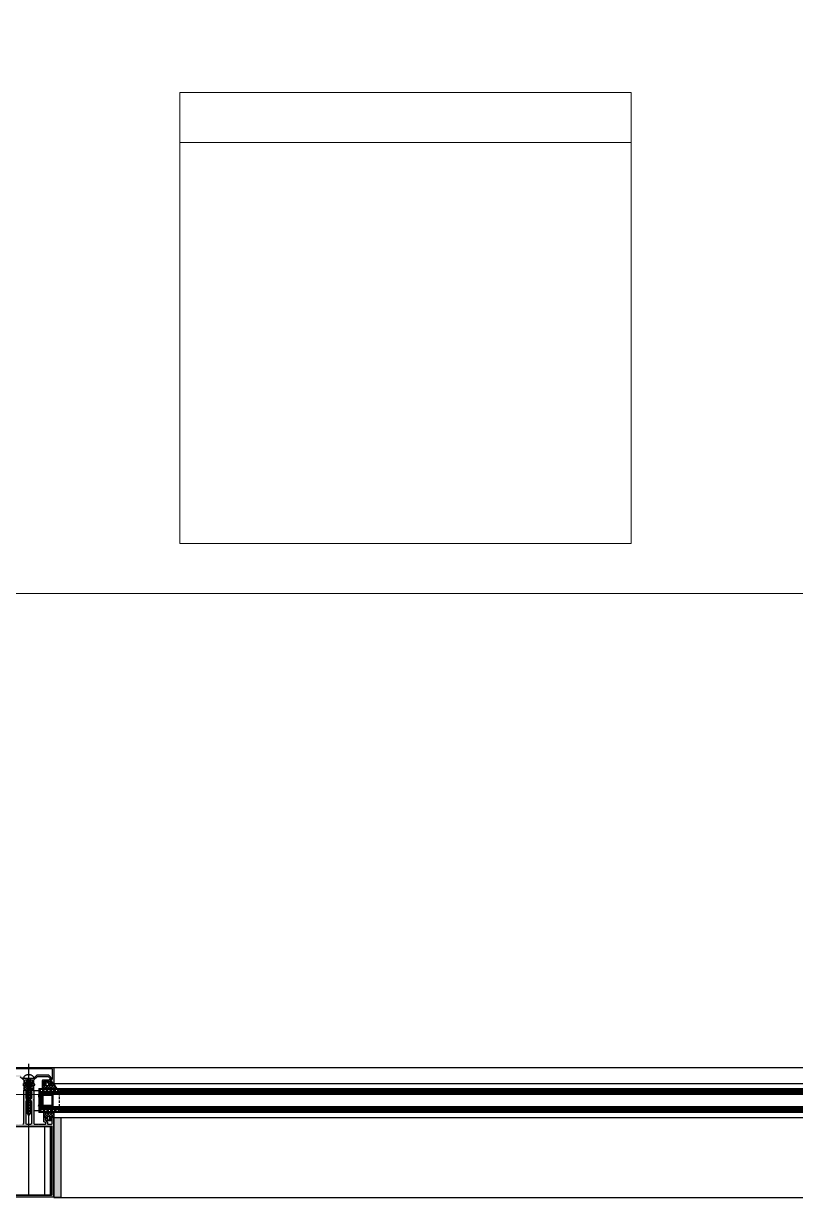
# Model space of a CAD drawing. Header units: millimetres. Extents: x 809 to 8159, y 33 to 4533.
# Drawn here: x 3746.7 to 3823.7, y 3467.1 to 3584.2 of the extents above; entities that cross this region are included whole.
import ezdxf

# ---------------------------------------------------------------- set-up
doc = ezdxf.new("R2010")
doc.units = ezdxf.units.MM
doc.linetypes.add('DASHDOT', pattern=[25.4, 12.7, -6.35, 0, -6.35])
doc.linetypes.add('HIDDEN', pattern=[0.375, 0.25, -0.125])
for name, color, linetype in [('1', 3, 'Continuous'), ('11', 11, 'Continuous'), ('3', 11, 'Continuous'), ('5', 11, 'Continuous'), ('EKSEN', 11, 'Continuous'), ('FITILLER', 240, 'Continuous'), ('GORUNUS-TARAMA', 11, 'Continuous')]:
    doc.layers.add(name, color=color, linetype=linetype)
doc.layers.add('cam', color=5, linetype='Continuous', lineweight=0)
doc.layers.add('TEFRİŞ', color=130, linetype='Continuous', lineweight=0)

# ---------------------------------------------------------------- blocks, each defined once
blk = doc.blocks.new('TABURE')
at = {"layer": 'TEFRİŞ'}
for p, q in [((34528.62, -4739.8), (34573.08, -4732.83)), ((34573.08, -4732.83), (34580.05, -4777.29)), ((34535.59, -4784.26), (34528.62, -4739.8)), ((34579.28, -4772.35), (34534.82, -4779.32)), ((34580.05, -4777.29), (34535.59, -4784.26))]:
    blk.add_line(p, q, dxfattribs=at)
blk = doc.blocks.new('ajsdfxcvzx')
h = blk.add_hatch(color=256)
edge = h.paths.add_edge_path()
edge.add_arc((35705.5, -5111.43), 0.05, 0, 90)
edge.add_line((35705.5, -5111.38), (35700.86, -5111.38))
edge.add_arc((35700.86, -5111.43), 0.05, 90, 180)
edge.add_line((35700.81, -5111.43), (35700.81, -5112.38))
edge.add_line((35700.81, -5112.38), (35700.94, -5112.49))
edge.add_arc((35700.91, -5112.53), 0.05, -40, 50, ccw=False)
edge.add_line((35700.95, -5112.56), (35700.71, -5112.84))
edge.add_arc((35700.7, -5112.83), 0.02, 180, 320, ccw=False)
edge.add_line((35700.68, -5112.83), (35700.68, -5111.3))
edge.add_arc((35700.73, -5111.3), 0.05, 90, 180, ccw=False)
edge.add_line((35700.73, -5111.25), (35705.63, -5111.25))
edge.add_arc((35705.63, -5111.3), 0.05, 0, 90, ccw=False)
edge.add_line((35705.68, -5111.3), (35705.68, -5112.83))
edge.add_arc((35705.66, -5112.83), 0.02, 220, 360, ccw=False)
edge.add_line((35705.64, -5112.84), (35705.41, -5112.56))
edge.add_arc((35705.45, -5112.53), 0.05, 130, 220, ccw=False)
edge.add_line((35705.42, -5112.49), (35705.55, -5112.38))
edge.add_line((35705.55, -5112.38), (35705.55, -5111.43))
h = blk.add_hatch(color=256)
edge = h.paths.add_edge_path()
edge.add_line((35704.66, -5112.62), (35705.26, -5112.62))
edge.add_line((35705.26, -5112.62), (35705.49, -5112.9))
edge.add_line((35705.49, -5112.9), (35705.29, -5112.9))
edge.add_line((35705.29, -5112.9), (35705.29, -5112.97))
edge.add_arc((35705.34, -5112.97), 0.05, 180, 270)
edge.add_line((35705.34, -5113.02), (35705.67, -5113.02))
edge.add_line((35705.67, -5113.02), (35705.67, -5112.92))
edge.add_line((35705.67, -5112.92), (35705.38, -5112.56))
edge.add_arc((35705.41, -5112.53), 0.05, 130, 220, ccw=False)
edge.add_line((35705.38, -5112.49), (35705.47, -5112.41))
edge.add_arc((35705.44, -5112.38), 0.05, 310, 400)
edge.add_line((35705.48, -5112.34), (35705.22, -5112.04))
edge.add_arc((35705.18, -5112.07), 0.05, 40, 90)
edge.add_line((35705.18, -5112.02), (35704, -5112.02))
edge.add_arc((35704, -5112.07), 0.05, 90, 135)
edge.add_line((35703.97, -5112.04), (35703.79, -5112.21))
edge.add_line((35703.79, -5112.21), (35703.79, -5112.26))
edge.add_line((35703.79, -5112.26), (35703.75, -5112.26))
edge.add_line((35703.75, -5112.26), (35703.69, -5112.31))
edge.add_arc((35703.66, -5112.28), 0.05, 270, 315, ccw=False)
edge.add_line((35703.66, -5112.33), (35702.7, -5112.33))
edge.add_arc((35702.7, -5112.28), 0.05, 225, 270, ccw=False)
edge.add_line((35702.66, -5112.31), (35702.61, -5112.26))
edge.add_line((35702.61, -5112.26), (35702.57, -5112.26))
edge.add_line((35702.57, -5112.26), (35702.57, -5112.21))
edge.add_line((35702.57, -5112.21), (35702.39, -5112.04))
edge.add_arc((35702.35, -5112.07), 0.05, 45, 90)
edge.add_line((35702.35, -5112.02), (35701.17, -5112.02))
edge.add_arc((35701.17, -5112.07), 0.05, 90, 140)
edge.add_line((35701.14, -5112.04), (35700.88, -5112.34))
edge.add_arc((35700.92, -5112.38), 0.05, 140, 230)
edge.add_line((35700.89, -5112.41), (35700.98, -5112.49))
edge.add_arc((35700.94, -5112.53), 0.05, -40, 50, ccw=False)
edge.add_line((35700.98, -5112.56), (35700.68, -5112.92))
edge.add_line((35700.68, -5112.92), (35700.68, -5113.02))
edge.add_line((35700.68, -5113.02), (35701.02, -5113.02))
edge.add_arc((35701.02, -5112.97), 0.05, 270, 360)
edge.add_line((35701.07, -5112.97), (35701.07, -5112.9))
edge.add_line((35701.07, -5112.9), (35700.87, -5112.9))
edge.add_line((35700.87, -5112.9), (35701.1, -5112.62))
edge.add_line((35701.1, -5112.62), (35701.7, -5112.62))
edge.add_line((35701.7, -5112.62), (35701.7, -5112.9))
edge.add_line((35701.7, -5112.9), (35701.57, -5112.9))
edge.add_line((35701.57, -5112.9), (35701.57, -5112.97))
edge.add_arc((35701.62, -5112.97), 0.05, 180, 270)
edge.add_line((35701.62, -5113.02), (35701.82, -5113.02))
edge.add_line((35701.82, -5113.02), (35701.82, -5112.55))
edge.add_arc((35701.77, -5112.55), 0.05, 0, 90)
edge.add_line((35701.77, -5112.5), (35701.2, -5112.5))
edge.add_arc((35701.2, -5112.45), 0.05, 230, 270, ccw=False)
edge.add_line((35701.16, -5112.49), (35701.06, -5112.4))
edge.add_arc((35701.09, -5112.36), 0.05, 140, 230, ccw=False)
edge.add_line((35701.05, -5112.33), (35701.19, -5112.16))
edge.add_arc((35701.23, -5112.19), 0.05, 90, 140, ccw=False)
edge.add_line((35701.23, -5112.14), (35702.3, -5112.14))
edge.add_arc((35702.3, -5112.19), 0.05, 45, 90, ccw=False)
edge.add_line((35702.34, -5112.16), (35702.66, -5112.48))
edge.add_arc((35702.63, -5112.52), 0.05, 0, 45, ccw=False)
edge.add_line((35702.68, -5112.52), (35702.68, -5112.92))
edge.add_line((35702.68, -5112.92), (35702.58, -5112.92))
edge.add_line((35702.58, -5112.92), (35702.58, -5113.02))
edge.add_line((35702.58, -5113.02), (35702.88, -5113.02))
edge.add_arc((35702.88, -5112.97), 0.05, 270, 360)
edge.add_line((35702.93, -5112.97), (35702.93, -5112.9))
edge.add_line((35702.93, -5112.9), (35702.8, -5112.9))
edge.add_line((35702.8, -5112.9), (35702.8, -5112.53))
edge.add_arc((35702.85, -5112.53), 0.05, 90, 180, ccw=False)
edge.add_line((35702.85, -5112.48), (35703.51, -5112.48))
edge.add_arc((35703.51, -5112.53), 0.05, 0, 90, ccw=False)
edge.add_line((35703.56, -5112.53), (35703.56, -5112.9))
edge.add_line((35703.56, -5112.9), (35703.43, -5112.9))
edge.add_line((35703.43, -5112.9), (35703.43, -5112.97))
edge.add_arc((35703.48, -5112.97), 0.05, 180, 270)
edge.add_line((35703.48, -5113.02), (35703.78, -5113.02))
edge.add_line((35703.78, -5113.02), (35703.78, -5112.92))
edge.add_line((35703.78, -5112.92), (35703.68, -5112.92))
edge.add_line((35703.68, -5112.92), (35703.68, -5112.52))
edge.add_arc((35703.73, -5112.52), 0.05, 135, 180, ccw=False)
edge.add_line((35703.69, -5112.48), (35704.02, -5112.16))
edge.add_arc((35704.05, -5112.19), 0.05, 90, 135, ccw=False)
edge.add_line((35704.05, -5112.14), (35705.13, -5112.14))
edge.add_arc((35705.13, -5112.19), 0.05, 40, 90, ccw=False)
edge.add_line((35705.17, -5112.16), (35705.31, -5112.33))
edge.add_arc((35705.27, -5112.36), 0.05, -50, 40, ccw=False)
edge.add_line((35705.3, -5112.4), (35705.19, -5112.49))
edge.add_arc((35705.16, -5112.45), 0.05, 270, 310, ccw=False)
edge.add_line((35705.16, -5112.5), (35704.59, -5112.5))
edge.add_arc((35704.59, -5112.55), 0.05, 90, 180)
edge.add_line((35704.54, -5112.55), (35704.54, -5113.02))
edge.add_line((35704.54, -5113.02), (35704.74, -5113.02))
edge.add_arc((35704.74, -5112.97), 0.05, 270, 360)
edge.add_line((35704.79, -5112.97), (35704.79, -5112.9))
edge.add_line((35704.79, -5112.9), (35704.66, -5112.9))
edge.add_line((35704.66, -5112.9), (35704.66, -5112.62))
h = blk.add_hatch(color=256)
edge = h.paths.add_edge_path()
edge.add_line((35700.93, -5116.24), (35700.93, -5116.31))
edge.add_line((35700.93, -5116.31), (35700.84, -5116.31))
edge.add_line((35700.84, -5116.31), (35700.84, -5116.79))
edge.add_arc((35700.94, -5116.79), 0.1, -180, -90)
edge.add_line((35700.94, -5116.89), (35701.22, -5116.89))
edge.add_arc((35701.22, -5116.79), 0.1, -90, 0)
edge.add_line((35701.32, -5116.79), (35701.32, -5116.71))
edge.add_arc((35701.37, -5116.71), 0.05, 135, 180, ccw=False)
edge.add_line((35701.33, -5116.68), (35701.5, -5116.51))
edge.add_arc((35701.47, -5116.47), 0.05, -45, 0)
edge.add_line((35701.52, -5116.47), (35701.52, -5116.31))
edge.add_line((35701.52, -5116.31), (35701.43, -5116.31))
edge.add_line((35701.43, -5116.31), (35701.43, -5116.24))
edge.add_arc((35701.48, -5116.24), 0.05, -270, -180, ccw=False)
edge.add_line((35701.48, -5116.19), (35701.68, -5116.19))
edge.add_line((35701.68, -5116.19), (35701.68, -5116.63))
edge.add_arc((35701.63, -5116.63), 0.05, -90, 0, ccw=False)
edge.add_line((35701.63, -5116.68), (35701.56, -5116.68))
edge.add_arc((35701.56, -5116.73), 0.05, 90, 135)
edge.add_line((35701.53, -5116.7), (35701.49, -5116.73))
edge.add_arc((35701.53, -5116.76), 0.05, 135, 180)
edge.add_line((35701.48, -5116.76), (35701.48, -5116.84))
edge.add_arc((35701.53, -5116.84), 0.05, -180, -90)
edge.add_line((35701.53, -5116.89), (35701.78, -5116.89))
edge.add_line((35701.78, -5116.89), (35702.15, -5116.89))
edge.add_line((35702.15, -5116.89), (35702.18, -5116.92))
edge.add_line((35702.18, -5116.92), (35702.21, -5116.89))
edge.add_line((35702.21, -5116.89), (35702.58, -5116.89))
edge.add_arc((35702.59, -5116.8), 0.0919, -95.0705, 0.955)
edge.add_line((35702.68, -5116.8), (35702.68, -5114.52))
edge.add_arc((35702.68, -5114.5), 0.02, -90, 90)
edge.add_line((35702.68, -5114.48), (35702.68, -5114.46))
edge.add_arc((35702.68, -5114.44), 0.02, -90, 90)
edge.add_line((35702.68, -5114.42), (35702.68, -5113.49))
edge.add_line((35702.68, -5113.49), (35702.82, -5113.49))
edge.add_arc((35702.82, -5113.55), 0.06, 0, 90, ccw=False)
edge.add_line((35702.88, -5113.55), (35702.95, -5113.55))
edge.add_arc((35702.95, -5113.58), 0.03, 0, 90, ccw=False)
edge.add_line((35702.98, -5113.58), (35702.98, -5113.62))
edge.add_arc((35702.95, -5113.62), 0.03, -90, 0, ccw=False)
edge.add_line((35702.95, -5113.65), (35702.88, -5113.65))
edge.add_line((35702.88, -5113.65), (35702.88, -5114.29))
edge.add_line((35702.88, -5114.29), (35703.13, -5114.29))
edge.add_line((35703.13, -5114.29), (35703.18, -5114.34))
edge.add_line((35703.18, -5114.34), (35703.23, -5114.29))
edge.add_line((35703.23, -5114.29), (35703.48, -5114.29))
edge.add_line((35703.48, -5114.29), (35703.48, -5113.65))
edge.add_line((35703.48, -5113.65), (35703.41, -5113.65))
edge.add_arc((35703.41, -5113.62), 0.03, -180, -90, ccw=False)
edge.add_line((35703.38, -5113.62), (35703.38, -5113.58))
edge.add_arc((35703.41, -5113.58), 0.03, -270, -180, ccw=False)
edge.add_line((35703.41, -5113.55), (35703.48, -5113.55))
edge.add_arc((35703.54, -5113.55), 0.06, 90, 180, ccw=False)
edge.add_line((35703.54, -5113.49), (35703.68, -5113.49))
edge.add_line((35703.68, -5113.49), (35703.68, -5114.42))
edge.add_arc((35703.68, -5114.44), 0.02, 90, 270)
edge.add_line((35703.68, -5114.46), (35703.68, -5114.48))
edge.add_arc((35703.68, -5114.5), 0.02, 90, 270)
edge.add_line((35703.68, -5114.52), (35703.68, -5116.8))
edge.add_arc((35703.77, -5116.8), 0.0919, 179.045, 275.0705)
edge.add_line((35703.78, -5116.89), (35704.15, -5116.89))
edge.add_line((35704.15, -5116.89), (35704.18, -5116.92))
edge.add_line((35704.18, -5116.92), (35704.21, -5116.89))
edge.add_line((35704.21, -5116.89), (35704.58, -5116.89))
edge.add_line((35704.58, -5116.89), (35704.83, -5116.89))
edge.add_arc((35704.83, -5116.84), 0.05, -90, 0)
edge.add_line((35704.88, -5116.84), (35704.88, -5116.76))
edge.add_arc((35704.83, -5116.76), 0.05, 0, 45)
edge.add_line((35704.86, -5116.73), (35704.83, -5116.7))
edge.add_arc((35704.8, -5116.73), 0.05, 45, 90)
edge.add_line((35704.8, -5116.68), (35704.73, -5116.68))
edge.add_arc((35704.73, -5116.63), 0.05, -180, -90, ccw=False)
edge.add_line((35704.68, -5116.63), (35704.68, -5116.19))
edge.add_line((35704.68, -5116.19), (35704.88, -5116.19))
edge.add_arc((35704.88, -5116.24), 0.05, 0, 90, ccw=False)
edge.add_line((35704.93, -5116.24), (35704.93, -5116.31))
edge.add_line((35704.93, -5116.31), (35704.84, -5116.31))
edge.add_line((35704.84, -5116.31), (35704.84, -5116.47))
edge.add_arc((35704.89, -5116.47), 0.05, 180, 225)
edge.add_line((35704.85, -5116.51), (35705.02, -5116.68))
edge.add_arc((35704.99, -5116.71), 0.05, 0, 45, ccw=False)
edge.add_line((35705.04, -5116.71), (35705.04, -5116.79))
edge.add_arc((35705.14, -5116.79), 0.1, -180, -90)
edge.add_line((35705.14, -5116.89), (35705.42, -5116.89))
edge.add_arc((35705.42, -5116.79), 0.1, -90, 0)
edge.add_line((35705.52, -5116.79), (35705.52, -5116.31))
edge.add_line((35705.52, -5116.31), (35705.43, -5116.31))
edge.add_line((35705.43, -5116.31), (35705.43, -5116.24))
edge.add_arc((35705.48, -5116.24), 0.05, -270, -180, ccw=False)
edge.add_line((35705.48, -5116.19), (35705.68, -5116.19))
edge.add_line((35705.68, -5116.19), (35705.68, -5124.18))
edge.add_line((35705.68, -5124.18), (35700.68, -5124.18))
edge.add_line((35700.68, -5124.18), (35700.68, -5116.19))
edge.add_line((35700.68, -5116.19), (35700.88, -5116.19))
edge.add_arc((35700.88, -5116.24), 0.05, 0, 90, ccw=False)
h.paths.add_polyline_path([(35705.48, -5117.08), (35705.48, -5123.98), (35700.88, -5123.98), (35700.88, -5117.08), (35703.18, -5117.08)], flags=16)
edge = h.paths.add_edge_path(flags=16)
edge.add_arc((35702.98, -5114.68), 0.1, 90, 180)
edge.add_line((35702.88, -5114.68), (35702.88, -5116.78))
edge.add_arc((35702.98, -5116.78), 0.1, -180, -90)
edge.add_line((35702.98, -5116.88), (35703.38, -5116.88))
edge.add_arc((35703.38, -5116.78), 0.1, -90, 0)
edge.add_line((35703.48, -5116.78), (35703.48, -5114.68))
edge.add_arc((35703.38, -5114.68), 0.1, 0, 90)
edge.add_line((35703.38, -5114.58), (35702.98, -5114.58))
h = blk.add_hatch()
h.set_pattern_fill('NET', color=256, angle=-90, style=0)
h.set_pattern_definition([(270, (35696.72081, -5172.36346), (0.125, -4e-17), []), (360, (35696.72081, -5172.36346), (4e-17, 0.125), [])])
h.paths.add_polyline_path([(35704.47, -5113.94), (35704.47, -5115.1), (35704.17, -5115.1), (35704.21, -5114.91), (35704.23, -5114.67), (35704.23, -5114.41), (35704.2, -5114.08), (35704.18, -5113.94)])
at = {"layer": 'FITILLER'}
h = blk.add_hatch(dxfattribs=at)
h.set_pattern_fill('NET', color=256, scale=1.5, angle=-45, style=0)
h.set_pattern_definition([(315, (35781.21079, -5094.71168), (0.1325825, 0.1325825), []), (45, (35781.21079, -5094.71168), (-0.1325825, 0.1325825), [])])
edge = h.paths.add_edge_path(flags=16)
edge.add_arc((35703.15, -5113.02), 0.1, 180, 270, ccw=False)
edge.add_line((35703.05, -5113.02), (35703.05, -5112.86))
edge.add_arc((35703.15, -5112.86), 0.1, 90, 180, ccw=False)
edge.add_line((35703.15, -5112.76), (35703.2, -5112.76))
edge.add_arc((35703.2, -5112.86), 0.1, 0, 90, ccw=False)
edge.add_line((35703.3, -5112.86), (35703.3, -5113.02))
edge.add_arc((35703.2, -5113.02), 0.1, 270, 360, ccw=False)
edge.add_line((35703.2, -5113.12), (35703.15, -5113.12))
edge = h.paths.add_edge_path()
edge.add_line((35702.68, -5113.03), (35702.68, -5113.55))
edge.add_arc((35702.69, -5113.55), 0.01, 180, 315)
edge.add_line((35702.7, -5113.56), (35702.81, -5113.45))
edge.add_arc((35702.81, -5113.45), 0.00893, 45, 135, ccw=False)
edge.add_line((35702.82, -5113.45), (35702.93, -5113.56))
edge.add_arc((35702.94, -5113.55), 0.00893, 225, 315)
edge.add_line((35702.94, -5113.56), (35703.05, -5113.45))
edge.add_arc((35703.06, -5113.45), 0.00893, 45, 135, ccw=False)
edge.add_line((35703.06, -5113.45), (35703.17, -5113.56))
edge.add_arc((35703.18, -5113.55), 0.00893, 225, 315)
edge.add_line((35703.19, -5113.56), (35703.3, -5113.45))
edge.add_arc((35703.3, -5113.45), 0.00893, 45, 135, ccw=False)
edge.add_line((35703.31, -5113.45), (35703.42, -5113.56))
edge.add_arc((35703.42, -5113.55), 0.00893, 225, 315)
edge.add_line((35703.43, -5113.56), (35703.54, -5113.45))
edge.add_arc((35703.55, -5113.45), 0.00893, 45, 135, ccw=False)
edge.add_line((35703.55, -5113.45), (35703.66, -5113.56))
edge.add_arc((35703.67, -5113.55), 0.01, 225, 360)
edge.add_line((35703.68, -5113.55), (35703.68, -5113.03))
edge.add_line((35703.68, -5113.03), (35703.45, -5113.03))
edge.add_arc((35703.45, -5112.98), 0.05, 180, 270, ccw=False)
edge.add_line((35703.4, -5112.98), (35703.4, -5112.86))
edge.add_line((35703.4, -5112.86), (35703.5, -5112.86))
edge.add_line((35703.5, -5112.86), (35703.5, -5112.81))
edge.add_line((35703.5, -5112.81), (35703.43, -5112.68))
edge.add_arc((35703.39, -5112.71), 0.05, 30, 90)
edge.add_line((35703.39, -5112.66), (35702.97, -5112.66))
edge.add_arc((35702.97, -5112.71), 0.05, 90, 150)
edge.add_line((35702.93, -5112.68), (35702.85, -5112.81))
edge.add_line((35702.85, -5112.81), (35702.85, -5112.86))
edge.add_line((35702.85, -5112.86), (35702.95, -5112.86))
edge.add_line((35702.95, -5112.86), (35702.95, -5112.98))
edge.add_arc((35702.9, -5112.98), 0.05, 270, 360, ccw=False)
edge.add_line((35702.9, -5113.03), (35702.68, -5113.03))
h = blk.add_hatch(dxfattribs=at)
h.set_pattern_fill('NET', color=256, scale=1.5, angle=-45, style=0)
h.set_pattern_definition([(225, (35688.69057, -5098.60583), (-0.1325825, 0.1325825), []), (135, (35688.69057, -5098.60583), (0.1325825, 0.1325825), [])])
edge = h.paths.add_edge_path(flags=16)
edge.add_arc((35705.06, -5112.85), 0.1, 0, 90, ccw=False)
edge.add_line((35705.16, -5112.85), (35705.16, -5112.97))
edge.add_arc((35705.06, -5112.97), 0.1, 270, 360, ccw=False)
edge.add_line((35705.06, -5113.07), (35705.01, -5113.07))
edge.add_arc((35705.01, -5112.97), 0.1, 180, 270, ccw=False)
edge.add_line((35704.91, -5112.97), (35704.91, -5112.85))
edge.add_arc((35705.01, -5112.85), 0.1, 90, 180, ccw=False)
edge.add_line((35705.01, -5112.75), (35705.06, -5112.75))
edge = h.paths.add_edge_path()
edge.add_arc((35706.02, -5113.01), 0.2, 190, 220.2331, ccw=False)
edge.add_line((35705.82, -5113.04), (35705.8, -5112.91))
edge.add_arc((35705.75, -5112.92), 0.05, 10, 75)
edge.add_line((35705.76, -5112.87), (35705.69, -5112.85))
edge.add_line((35705.69, -5112.85), (35705.69, -5113.02))
edge.add_line((35705.69, -5113.02), (35705.31, -5113.02))
edge.add_arc((35705.31, -5112.97), 0.05, 180, 270, ccw=False)
edge.add_line((35705.26, -5112.97), (35705.26, -5112.85))
edge.add_line((35705.26, -5112.85), (35705.36, -5112.85))
edge.add_line((35705.36, -5112.85), (35705.36, -5112.8))
edge.add_line((35705.36, -5112.8), (35705.29, -5112.67))
edge.add_arc((35705.24, -5112.7), 0.05, 30, 90)
edge.add_line((35705.24, -5112.65), (35704.83, -5112.65))
edge.add_arc((35704.83, -5112.7), 0.05, 90, 150)
edge.add_line((35704.79, -5112.67), (35704.71, -5112.8))
edge.add_line((35704.71, -5112.8), (35704.71, -5112.85))
edge.add_line((35704.71, -5112.85), (35704.81, -5112.85))
edge.add_line((35704.81, -5112.85), (35704.81, -5112.97))
edge.add_arc((35704.76, -5112.97), 0.05, 270, 360, ccw=False)
edge.add_line((35704.76, -5113.02), (35704.54, -5113.02))
edge.add_line((35704.54, -5113.02), (35704.54, -5113.37))
edge.add_line((35704.54, -5113.37), (35704.69, -5113.37))
edge.add_line((35704.69, -5113.37), (35704.69, -5113.22))
edge.add_arc((35704.74, -5113.22), 0.05, 90, 180, ccw=False)
edge.add_line((35704.74, -5113.17), (35704.76, -5113.17))
edge.add_arc((35704.76, -5113.22), 0.05, 0, 90, ccw=False)
edge.add_line((35704.81, -5113.22), (35704.81, -5113.37))
edge.add_line((35704.81, -5113.37), (35704.96, -5113.37))
edge.add_line((35704.96, -5113.37), (35704.96, -5113.22))
edge.add_arc((35705.01, -5113.22), 0.05, 90, 180, ccw=False)
edge.add_line((35705.01, -5113.17), (35705.03, -5113.17))
edge.add_arc((35705.03, -5113.22), 0.05, 0, 90, ccw=False)
edge.add_line((35705.08, -5113.22), (35705.08, -5113.37))
edge.add_line((35705.08, -5113.37), (35705.23, -5113.37))
edge.add_line((35705.23, -5113.37), (35705.23, -5113.22))
edge.add_arc((35705.28, -5113.22), 0.05, 90, 180, ccw=False)
edge.add_line((35705.28, -5113.17), (35705.3, -5113.17))
edge.add_arc((35705.3, -5113.22), 0.05, 0, 90, ccw=False)
edge.add_line((35705.35, -5113.22), (35705.35, -5113.37))
edge.add_line((35705.35, -5113.37), (35705.5, -5113.37))
edge.add_line((35705.5, -5113.37), (35705.5, -5113.22))
edge.add_arc((35705.55, -5113.22), 0.05, 90, 180, ccw=False)
edge.add_line((35705.55, -5113.17), (35705.65, -5113.17))
edge.add_arc((35705.65, -5113.22), 0.05, 50, 90, ccw=False)
edge.add_line((35705.69, -5113.19), (35706.01, -5113.45))
edge.add_arc((35706.04, -5113.42), 0.05, 220.2331, 400.2331)
edge.add_line((35706.08, -5113.39), (35705.87, -5113.14))
h = blk.add_hatch(dxfattribs=at)
h.set_pattern_fill('NET', color=256, scale=1.5, angle=-45, style=0)
h.set_pattern_definition([(225, (35692.9321, -5102.58182), (-0.1325825, 0.1325825), []), (135, (35692.9321, -5102.58182), (0.1325825, 0.1325825), [])])
edge = h.paths.add_edge_path(flags=16)
edge.add_arc((35705.15, -5116.21), 0.1, 90, 180)
edge.add_line((35705.05, -5116.21), (35705.05, -5116.37))
edge.add_arc((35705.15, -5116.37), 0.1, 180, 270)
edge.add_line((35705.15, -5116.47), (35705.2, -5116.47))
edge.add_arc((35705.2, -5116.37), 0.1, 270, 360)
edge.add_line((35705.3, -5116.37), (35705.3, -5116.21))
edge.add_arc((35705.2, -5116.21), 0.1, 0, 90)
edge.add_line((35705.2, -5116.11), (35705.15, -5116.11))
edge = h.paths.add_edge_path()
edge.add_line((35704.68, -5116.2), (35704.68, -5115.68))
edge.add_arc((35704.69, -5115.68), 0.01, 45, 180, ccw=False)
edge.add_line((35704.7, -5115.67), (35704.81, -5115.78))
edge.add_arc((35704.81, -5115.78), 0.00893, 225, 315)
edge.add_line((35704.82, -5115.78), (35704.93, -5115.67))
edge.add_arc((35704.93, -5115.68), 0.00893, 45, 135, ccw=False)
edge.add_line((35704.94, -5115.67), (35705.05, -5115.78))
edge.add_arc((35705.06, -5115.78), 0.00893, 225, 315)
edge.add_line((35705.06, -5115.78), (35705.17, -5115.67))
edge.add_arc((35705.18, -5115.68), 0.00893, 45, 135, ccw=False)
edge.add_line((35705.19, -5115.67), (35705.29, -5115.78))
edge.add_arc((35705.3, -5115.78), 0.00893, 225, 315)
edge.add_line((35705.31, -5115.78), (35705.42, -5115.67))
edge.add_arc((35705.42, -5115.68), 0.00893, 45, 135, ccw=False)
edge.add_line((35705.43, -5115.67), (35705.54, -5115.78))
edge.add_arc((35705.54, -5115.78), 0.00893, 225, 315)
edge.add_line((35705.55, -5115.78), (35705.66, -5115.67))
edge.add_arc((35705.67, -5115.68), 0.01, 0, 135, ccw=False)
edge.add_line((35705.68, -5115.68), (35705.68, -5116.2))
edge.add_line((35705.68, -5116.2), (35705.45, -5116.2))
edge.add_arc((35705.45, -5116.25), 0.05, 90, 180)
edge.add_line((35705.4, -5116.25), (35705.4, -5116.37))
edge.add_line((35705.4, -5116.37), (35705.5, -5116.37))
edge.add_line((35705.5, -5116.37), (35705.5, -5116.42))
edge.add_line((35705.5, -5116.42), (35705.43, -5116.55))
edge.add_arc((35705.39, -5116.52), 0.05, 270, 330, ccw=False)
edge.add_line((35705.39, -5116.57), (35704.97, -5116.57))
edge.add_arc((35704.97, -5116.52), 0.05, 210, 270, ccw=False)
edge.add_line((35704.93, -5116.55), (35704.85, -5116.42))
edge.add_line((35704.85, -5116.42), (35704.85, -5116.37))
edge.add_line((35704.85, -5116.37), (35704.95, -5116.37))
edge.add_line((35704.95, -5116.37), (35704.95, -5116.25))
edge.add_arc((35704.9, -5116.25), 0.05, 360, 450)
edge.add_line((35704.9, -5116.2), (35704.68, -5116.2))
h = blk.add_hatch(dxfattribs=at)
h.set_pattern_fill('DOTS', color=256, scale=1.2, angle=-135, style=0)
h.set_pattern_definition([(315, (35564.11691, -5022.02654), (-0.026516504, -0.079549513), [0, -0.075])])
h.paths.add_polyline_path([(35705.69, -5116.22), (35706.37, -5116.22), (35706.37, -5124.22), (35705.69, -5124.22)])
at = {"linetype": 'HIDDEN'}
for p, q in [((35706.26, -5113.52), (35704.18, -5113.52)), ((35706.26, -5115.52), (35706.26, -5113.52)), ((35704.2, -5115.52), (35706.26, -5115.52))]:
    blk.add_line(p, q, dxfattribs=at)
for p, q in [((35704.18, -5113.52), (35704.18, -5113.52)), ((35704.48, -5113.92), (35704.48, -5114.52))]:
    blk.add_line(p, q)
at = {"elevation": 0}
for points in [[(35705.55, -5111.43, 0.414214), (35705.5, -5111.38), (35700.86, -5111.38, 0.414214), (35700.81, -5111.43), (35700.81, -5112.38), (35700.94, -5112.49, -0.414214), (35700.95, -5112.56), (35700.71, -5112.84, -0.700208), (35700.68, -5112.83), (35700.68, -5111.3, -0.414214), (35700.73, -5111.25), (35705.63, -5111.25, -0.414214), (35705.68, -5111.3), (35705.68, -5112.83, -0.700208), (35705.64, -5112.84), (35705.41, -5112.56, -0.414214), (35705.42, -5112.49), (35705.55, -5112.38)], [(35702.98, -5114.58, 0.414214), (35702.88, -5114.68), (35702.88, -5116.78, 0.414214), (35702.98, -5116.88), (35703.38, -5116.88, 0.414214), (35703.48, -5116.78), (35703.48, -5114.68, 0.414214), (35703.38, -5114.58)]]:
    blk.add_lwpolyline(points, format="xyb", close=True, dxfattribs=at)
for points in [[(35702.34, -5112.16), (35702.66, -5112.48, -0.198912), (35702.68, -5112.52), (35702.68, -5112.92), (35702.58, -5112.92)], [(35702.58, -5113.02), (35702.88, -5113.02, 0.414214), (35702.93, -5112.97), (35702.93, -5112.9), (35702.8, -5112.9), (35702.8, -5112.53, -0.414214), (35702.85, -5112.48), (35703.51, -5112.48, -0.414214), (35703.56, -5112.53), (35703.56, -5112.9), (35703.43, -5112.9), (35703.43, -5112.97, 0.414214), (35703.48, -5113.02), (35703.78, -5113.02), (35703.78, -5112.92), (35703.68, -5112.92), (35703.68, -5112.52, -0.198912), (35703.69, -5112.48), (35704.02, -5112.16, -0.198912), (35704.05, -5112.14), (35705.13, -5112.14, -0.221695), (35705.17, -5112.16), (35705.31, -5112.33, -0.414214), (35705.3, -5112.4), (35705.19, -5112.49, -0.176327), (35705.16, -5112.5), (35704.59, -5112.5, 0.414214), (35704.54, -5112.55), (35704.54, -5113.02), (35704.74, -5113.02, 0.414214), (35704.79, -5112.97), (35704.79, -5112.9), (35704.66, -5112.9), (35704.66, -5112.62), (35705.26, -5112.62), (35705.49, -5112.9), (35705.29, -5112.9), (35705.29, -5112.97, 0.414214), (35705.34, -5113.02), (35705.67, -5113.02), (35705.67, -5112.92), (35705.38, -5112.56, -0.414214), (35705.38, -5112.49), (35705.47, -5112.41, 0.414214), (35705.48, -5112.34), (35705.22, -5112.04, 0.221695), (35705.18, -5112.02), (35704, -5112.02, 0.198912), (35703.97, -5112.04), (35703.79, -5112.21), (35703.79, -5112.26), (35703.75, -5112.26), (35703.69, -5112.31, -0.198912), (35703.66, -5112.33), (35702.7, -5112.33, -0.198912), (35702.66, -5112.31), (35702.61, -5112.26)], [(35702.58, -5116.89, 0.445362), (35702.68, -5116.8), (35702.68, -5114.52, 1), (35702.68, -5114.48), (35702.68, -5114.46, 1), (35702.68, -5114.42), (35702.68, -5113.49), (35702.82, -5113.49, -0.414214), (35702.88, -5113.55), (35702.95, -5113.55, -0.414214), (35702.98, -5113.58), (35702.98, -5113.62, -0.414214), (35702.95, -5113.65), (35702.88, -5113.65), (35702.88, -5114.29), (35703.13, -5114.29), (35703.18, -5114.34), (35703.23, -5114.29), (35703.48, -5114.29), (35703.48, -5113.65), (35703.41, -5113.65, -0.414214), (35703.38, -5113.62), (35703.38, -5113.58, -0.414214), (35703.41, -5113.55), (35703.48, -5113.55, -0.414214), (35703.54, -5113.49), (35703.68, -5113.49), (35703.68, -5114.42, 1), (35703.68, -5114.46), (35703.68, -5114.48, 1), (35703.68, -5114.52), (35703.68, -5116.8, 0.445362), (35703.78, -5116.89), (35704.15, -5116.89), (35704.18, -5116.92), (35704.21, -5116.89), (35704.58, -5116.89), (35704.83, -5116.89, 0.414214), (35704.88, -5116.84), (35704.88, -5116.76, 0.198912), (35704.86, -5116.73), (35704.83, -5116.7, 0.198912), (35704.8, -5116.68), (35704.73, -5116.68, -0.414214), (35704.68, -5116.63), (35704.68, -5116.19), (35704.88, -5116.19, -0.414214), (35704.93, -5116.24), (35704.93, -5116.31), (35704.84, -5116.31), (35704.84, -5116.47, 0.198912), (35704.85, -5116.51), (35705.02, -5116.68, -0.198912), (35705.04, -5116.71), (35705.04, -5116.79, 0.414214), (35705.14, -5116.89), (35705.42, -5116.89, 0.414214), (35705.52, -5116.79), (35705.52, -5116.31), (35705.43, -5116.31), (35705.43, -5116.24, -0.414214), (35705.48, -5116.19), (35705.68, -5116.19), (35705.68, -5124.18), (35700.68, -5124.18)]]:
    blk.add_lwpolyline(points, format="xyb", dxfattribs=at)
for points in [[(35704.47, -5113.94), (35704.47, -5115.1), (35704.17, -5115.1), (35704.21, -5114.91), (35704.23, -5114.67), (35704.23, -5114.41), (35704.2, -5114.08), (35704.18, -5113.94)], [(35704.48, -5113.92), (35704.48, -5115.1), (35705.62, -5115.1), (35705.62, -5113.92)], [(35704.58, -5114.02), (35704.58, -5115), (35705.52, -5115), (35705.52, -5114.02)], [(35705.48, -5117.08), (35705.48, -5123.98), (35700.88, -5123.98), (35700.88, -5117.08), (35703.18, -5117.08)]]:
    blk.add_lwpolyline(points, close=True, dxfattribs=at)
at = {"layer": '1', "linetype": 'DASHDOT', "ltscale": 10}
for p, q in [((35702.7, -5112.16), (35702.7, -5112.31)), ((35702.7, -5112.31), (35703.65, -5112.31)), ((35702.94, -5112.51), (35703.04, -5112.47)), ((35703.32, -5112.64), (35702.94, -5112.51)), ((35702.94, -5112.51), (35703.42, -5112.61)), ((35702.94, -5112.71), (35703.04, -5112.67)), ((35702.94, -5112.71), (35703.42, -5112.81)), ((35703.04, -5112.31), (35703.04, -5112.47)), ((35703.04, -5112.47), (35703.42, -5112.61)), ((35703.04, -5112.47), (35703.04, -5112.47)), ((35703.04, -5112.54), (35703.04, -5112.67)), ((35703.04, -5112.67), (35703.42, -5112.81)), ((35703.32, -5112.31), (35703.32, -5112.57)), ((35703.32, -5112.48), (35703.32, -5112.46)), ((35703.32, -5112.48), (35703.32, -5112.46)), ((35703.32, -5112.48), (35703.32, -5112.57)), ((35703.32, -5112.48), (35703.32, -5112.48)), ((35703.32, -5112.48), (35703.32, -5112.48)), ((35703.42, -5112.61), (35703.32, -5112.64)), ((35703.32, -5112.64), (35703.32, -5112.77)), ((35703.65, -5112.16), (35703.65, -5112.31))]:
    blk.add_line(p, q, dxfattribs=at)
for centre, radius, start, end in [((35703.18, -5112.61), 0.653, 98.4072, 136.688), ((35703.18, -5111.87), 0.13, 222.6849, 317.3151), ((35703.18, -5112.61), 0.653, 43.312, 81.5928)]:
    blk.add_arc(centre, radius, start, end, dxfattribs=at)
at = {"layer": '11'}
for p, q in [((35703.32, -5112.84), (35702.94, -5112.71)), ((35702.94, -5112.91), (35703.04, -5112.87)), ((35703.32, -5113.04), (35702.94, -5112.91)), ((35702.94, -5112.91), (35703.42, -5113.01)), ((35702.94, -5113.11), (35703.04, -5113.07)), ((35703.32, -5113.24), (35702.94, -5113.11)), ((35702.94, -5113.11), (35703.42, -5113.21)), ((35702.94, -5113.31), (35703.04, -5113.27)), ((35702.94, -5113.31), (35703.32, -5113.44)), ((35703.42, -5113.41), (35702.94, -5113.31)), ((35702.94, -5113.51), (35703.04, -5113.47)), ((35703.32, -5113.64), (35702.94, -5113.51)), ((35703.32, -5113.64), (35702.94, -5113.51)), ((35702.94, -5113.51), (35703.42, -5113.61)), ((35702.94, -5113.71), (35703.04, -5113.67)), ((35703.32, -5113.84), (35702.94, -5113.71)), ((35702.94, -5113.71), (35703.42, -5113.81)), ((35703.04, -5112.74), (35703.04, -5112.87)), ((35703.04, -5112.87), (35703.42, -5113.01)), ((35703.04, -5112.94), (35703.04, -5113.07)), ((35703.04, -5113.07), (35703.42, -5113.21)), ((35703.04, -5113.14), (35703.04, -5113.27)), ((35703.04, -5113.27), (35703.42, -5113.41)), ((35703.04, -5113.34), (35703.04, -5113.47)), ((35703.04, -5113.47), (35703.42, -5113.61)), ((35703.04, -5113.54), (35703.04, -5113.67)), ((35703.04, -5113.67), (35703.42, -5113.81)), ((35703.04, -5113.74), (35703.04, -5113.9)), ((35703.42, -5112.81), (35703.32, -5112.84)), ((35703.32, -5112.84), (35703.32, -5112.97)), ((35703.42, -5113.01), (35703.32, -5113.04)), ((35703.32, -5113.04), (35703.32, -5113.17)), ((35703.42, -5113.21), (35703.32, -5113.24)), ((35703.32, -5113.24), (35703.32, -5113.37)), ((35703.32, -5113.44), (35703.42, -5113.41)), ((35703.32, -5113.44), (35703.32, -5113.57)), ((35703.42, -5113.61), (35703.32, -5113.64)), ((35703.32, -5113.64), (35703.32, -5113.77)), ((35703.42, -5113.81), (35703.32, -5113.84)), ((35703.32, -5113.84), (35703.32, -5114)), ((35702.94, -5113.94), (35703.04, -5113.9)), ((35702.94, -5113.94), (35703.42, -5114.04)), ((35703.32, -5114.07), (35702.94, -5113.94)), ((35702.94, -5114.18), (35703.04, -5114.14)), ((35703.32, -5114.31), (35702.94, -5114.18)), ((35703.32, -5114.31), (35702.94, -5114.18)), ((35702.94, -5114.18), (35703.42, -5114.28)), ((35702.94, -5114.42), (35703.04, -5114.38)), ((35702.94, -5114.42), (35703.42, -5114.52)), ((35703.32, -5114.55), (35702.94, -5114.42)), ((35703.32, -5114.55), (35702.94, -5114.42)), ((35702.94, -5114.66), (35703.04, -5114.62)), ((35703.32, -5114.79), (35702.94, -5114.66)), ((35703.32, -5114.79), (35702.94, -5114.66)), ((35702.94, -5114.66), (35703.42, -5114.76)), ((35702.94, -5114.94), (35703.04, -5114.9)), ((35702.94, -5114.94), (35703.42, -5115.04)), ((35703.32, -5115.08), (35702.94, -5114.94)), ((35703.32, -5115.08), (35702.94, -5114.94)), ((35703.04, -5113.9), (35703.42, -5114.04)), ((35703.04, -5113.97), (35703.04, -5114.14)), ((35703.04, -5114.14), (35703.42, -5114.28)), ((35703.04, -5114.21), (35703.04, -5114.38)), ((35703.04, -5114.38), (35703.42, -5114.52)), ((35703.04, -5114.45), (35703.04, -5114.62)), ((35703.04, -5114.62), (35703.42, -5114.76)), ((35703.04, -5114.69), (35703.04, -5114.9)), ((35703.04, -5114.9), (35703.42, -5115.04)), ((35703.04, -5114.98), (35703.04, -5115.19)), ((35703.42, -5114.04), (35703.32, -5114.07)), ((35703.32, -5114.07), (35703.32, -5114.24)), ((35703.42, -5114.28), (35703.32, -5114.31)), ((35703.32, -5114.31), (35703.32, -5114.48)), ((35703.42, -5114.52), (35703.32, -5114.55)), ((35703.32, -5114.55), (35703.32, -5114.72)), ((35703.42, -5114.76), (35703.32, -5114.79)), ((35703.32, -5114.79), (35703.32, -5115.01)), ((35703.42, -5115.04), (35703.32, -5115.08)), ((35702.94, -5115.23), (35703.04, -5115.19)), ((35702.94, -5115.23), (35703.42, -5115.33)), ((35703.32, -5115.36), (35702.94, -5115.23)), ((35703.32, -5115.36), (35702.94, -5115.23)), ((35702.94, -5115.51), (35703.04, -5115.48)), ((35702.94, -5115.51), (35703.42, -5115.61)), ((35703.32, -5115.65), (35702.94, -5115.51)), ((35703.32, -5115.65), (35702.94, -5115.51)), ((35702.96, -5115.81), (35703.06, -5115.77)), ((35702.96, -5115.81), (35703.37, -5115.88)), ((35703.27, -5115.91), (35702.96, -5115.81)), ((35703.04, -5115.19), (35703.42, -5115.33)), ((35703.04, -5115.26), (35703.04, -5115.48)), ((35703.04, -5115.48), (35703.42, -5115.61)), ((35703.04, -5115.55), (35703.04, -5115.7)), ((35703.06, -5115.77), (35703.04, -5115.7)), ((35703.06, -5115.77), (35703.37, -5115.88)), ((35703.18, -5116.11), (35703.09, -5115.85)), ((35703.18, -5116.11), (35703.27, -5115.91)), ((35703.37, -5115.88), (35703.27, -5115.91)), ((35703.3, -5115.85), (35703.32, -5115.8)), ((35703.32, -5115.08), (35703.32, -5115.29)), ((35703.42, -5115.33), (35703.32, -5115.36)), ((35703.32, -5115.36), (35703.32, -5115.58)), ((35703.42, -5115.61), (35703.32, -5115.65)), ((35703.32, -5115.65), (35703.32, -5115.8))]:
    blk.add_line(p, q, dxfattribs=at)
for centre, start, end in [((35703.06, -5115.7), 180, 199.1116), ((35703.3, -5115.8), 335.3251, 0)]:
    blk.add_arc(centre, 0.02, start, end, dxfattribs=at)
at = {"layer": '3'}
for p, q in [((35703.72, -5115.52), (35703.72, -5113.52)), ((35703.72, -5113.52), (35704.18, -5113.52)), ((35703.72, -5115.52), (35704.18, -5115.52))]:
    blk.add_line(p, q, dxfattribs=at)
at = {"layer": '5'}
for p, q in [((35705.68, -5111.25), (35864.11, -5111.25)), ((35705.68, -5112.84), (35864.07, -5112.84)), ((35705.68, -5116.22), (35862.43, -5116.22)), ((35705.68, -5124.22), (35863.37, -5124.22))]:
    blk.add_line(p, q, dxfattribs=at)
at = {"layer": 'cam'}
for p, q in [((35862.43, -5113.32), (35704.18, -5113.32)), ((35704.18, -5113.32), (35704.18, -5113.92)), ((35862.43, -5113.42), (35704.18, -5113.42)), ((35863, -5113.62), (35704.18, -5113.62)), ((35863, -5113.72), (35704.18, -5113.72)), ((35862.43, -5113.82), (35704.18, -5113.82)), ((35863, -5113.52), (35706.32, -5113.52)), ((35862.43, -5113.92), (35704.18, -5113.92)), ((35862.43, -5115.12), (35704.18, -5115.12)), ((35704.18, -5115.12), (35704.18, -5115.72)), ((35862.43, -5115.22), (35704.18, -5115.22)), ((35863, -5115.32), (35704.18, -5115.32)), ((35863, -5115.42), (35704.18, -5115.42)), ((35862.43, -5115.62), (35704.18, -5115.62)), ((35862.43, -5115.72), (35704.18, -5115.72)), ((35863, -5115.52), (35706.33, -5115.52))]:
    blk.add_line(p, q, dxfattribs=at)
at = {"layer": 'EKSEN', "linetype": 'DASHDOT', "ltscale": 5}
blk.add_line((35703.18, -5123.89), (35703.18, -5110.89), dxfattribs=at)
at = {"layer": 'FITILLER', "elevation": 0}
for points in [[(35702.68, -5113.03), (35702.68, -5113.55, 0.668179), (35702.7, -5113.56), (35702.81, -5113.45, -0.414214), (35702.82, -5113.45), (35702.93, -5113.56, 0.414214), (35702.94, -5113.56), (35703.05, -5113.45, -0.414214), (35703.06, -5113.45), (35703.17, -5113.56, 0.414214), (35703.19, -5113.56), (35703.3, -5113.45, -0.414214), (35703.31, -5113.45), (35703.42, -5113.56, 0.414214), (35703.43, -5113.56), (35703.54, -5113.45, -0.414214), (35703.55, -5113.45), (35703.66, -5113.56, 0.668179), (35703.68, -5113.55), (35703.68, -5113.03), (35703.45, -5113.03, -0.414214), (35703.4, -5112.98), (35703.4, -5112.86), (35703.5, -5112.86), (35703.5, -5112.81), (35703.43, -5112.68, 0.267949), (35703.39, -5112.66), (35702.97, -5112.66, 0.267949), (35702.93, -5112.68), (35702.85, -5112.81), (35702.85, -5112.86), (35702.95, -5112.86), (35702.95, -5112.98, -0.414214), (35702.9, -5113.03)], [(35705.87, -5113.14, -0.132688), (35705.82, -5113.04), (35705.8, -5112.91, 0.291473), (35705.76, -5112.87), (35705.69, -5112.85), (35705.69, -5113.02), (35705.31, -5113.02, -0.414214), (35705.26, -5112.97), (35705.26, -5112.85), (35705.36, -5112.85), (35705.36, -5112.8), (35705.29, -5112.67, 0.267949), (35705.24, -5112.65), (35704.83, -5112.65, 0.267949), (35704.79, -5112.67), (35704.71, -5112.8), (35704.71, -5112.85), (35704.81, -5112.85), (35704.81, -5112.97, -0.414214), (35704.76, -5113.02), (35704.54, -5113.02), (35704.54, -5113.37), (35704.69, -5113.37), (35704.69, -5113.22, -0.414214), (35704.74, -5113.17), (35704.76, -5113.17, -0.414214), (35704.81, -5113.22), (35704.81, -5113.37), (35704.96, -5113.37), (35704.96, -5113.22, -0.414214), (35705.01, -5113.17), (35705.03, -5113.17, -0.414214), (35705.08, -5113.22), (35705.08, -5113.37), (35705.23, -5113.37), (35705.23, -5113.22, -0.414214), (35705.28, -5113.17), (35705.3, -5113.17, -0.414214), (35705.35, -5113.22), (35705.35, -5113.37), (35705.5, -5113.37), (35705.5, -5113.22, -0.414214), (35705.55, -5113.17), (35705.65, -5113.17, -0.176327), (35705.69, -5113.19), (35706.01, -5113.45, 1), (35706.08, -5113.39)], [(35703.15, -5113.12, -0.414214), (35703.05, -5113.02), (35703.05, -5112.86, -0.414214), (35703.15, -5112.76), (35703.2, -5112.76, -0.414214), (35703.3, -5112.86), (35703.3, -5113.02, -0.414214), (35703.2, -5113.12)], [(35705.06, -5112.75, -0.414214), (35705.16, -5112.85), (35705.16, -5112.97, -0.414214), (35705.06, -5113.07), (35705.01, -5113.07, -0.414214), (35704.91, -5112.97), (35704.91, -5112.85, -0.414214), (35705.01, -5112.75)], [(35704.68, -5116.2), (35704.68, -5115.68, -0.668179), (35704.7, -5115.67), (35704.81, -5115.78, 0.414214), (35704.82, -5115.78), (35704.93, -5115.67, -0.414214), (35704.94, -5115.67), (35705.05, -5115.78, 0.414214), (35705.06, -5115.78), (35705.17, -5115.67, -0.414214), (35705.19, -5115.67), (35705.29, -5115.78, 0.414214), (35705.31, -5115.78), (35705.42, -5115.67, -0.414214), (35705.43, -5115.67), (35705.54, -5115.78, 0.414214), (35705.55, -5115.78), (35705.66, -5115.67, -0.668179), (35705.68, -5115.68), (35705.68, -5116.2), (35705.45, -5116.2, 0.414214), (35705.4, -5116.25), (35705.4, -5116.37), (35705.5, -5116.37), (35705.5, -5116.42), (35705.43, -5116.55, -0.267949), (35705.39, -5116.57), (35704.97, -5116.57, -0.267949), (35704.93, -5116.55), (35704.85, -5116.42), (35704.85, -5116.37), (35704.95, -5116.37), (35704.95, -5116.25, 0.414214), (35704.9, -5116.2)], [(35705.15, -5116.11, 0.414214), (35705.05, -5116.21), (35705.05, -5116.37, 0.414214), (35705.15, -5116.47), (35705.2, -5116.47, 0.414214), (35705.3, -5116.37), (35705.3, -5116.21, 0.414214), (35705.2, -5116.11)]]:
    blk.add_lwpolyline(points, format="xyb", close=True, dxfattribs=at)
blk.add_lwpolyline([(35705.69, -5116.22), (35706.37, -5116.22), (35706.37, -5124.22), (35705.69, -5124.22)], close=True, dxfattribs=at)
at = {"layer": 'GORUNUS-TARAMA'}
for p, q in [((35700.89, -5117.14), (35705.46, -5117.14)), ((35704.76, -5117.14), (35704.76, -5123.98)), ((35705.32, -5117.14), (35705.32, -5123.98)), ((35705.46, -5117.14), (35705.46, -5123.98)), ((35700.89, -5123.98), (35705.46, -5123.98))]:
    blk.add_line(p, q, dxfattribs=at)

msp = doc.modelspace()

# ---------------------------------------------------------------- linework, layer by layer
at = {"layer": 'TEFRİŞ', "elevation": 0}
msp.add_lwpolyline([(3141.83, 3527.35), (3141.83, 3477.35), (3911.83, 3477.35), (3911.83, 3527.35)], close=True, dxfattribs=at)

# ---------------------------------------------------------------- block references
at = {"layer": 'GORUNUS-TARAMA'}
msp.add_blockref('ajsdfxcvzx', (-31955.96, 8591.27), dxfattribs=at)
at = {"layer": 'TEFRİŞ', "rotation": 171.0863108917131}
msp.add_blockref('TABURE', (37184.5, -6500.3), dxfattribs=at)

doc.saveas('drawing.dxf')
